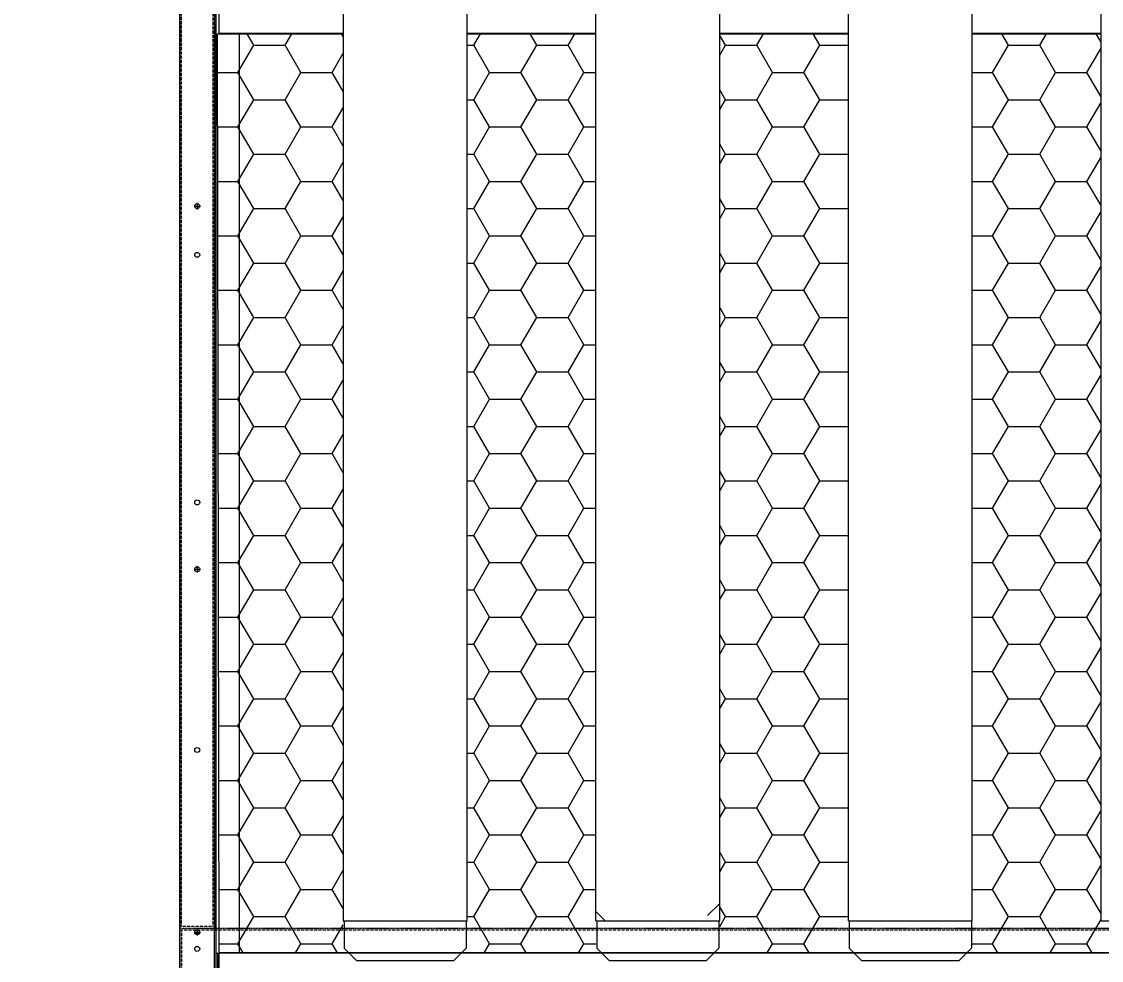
# Model space of a CAD drawing. Header units: millimetres. Extents: x -17070 to 37126, y -291348 to 36053.
# Drawn here: x 10511 to 11819, y 23361 to 24499 of the extents above; entities that cross this region are included whole.
import ezdxf

# ---------------------------------------------------------------- set-up
doc = ezdxf.new("R2010")
doc.units = ezdxf.units.MM
for name, pattern in [('CENTER', [2, 1.25, -0.25, 0.25, -0.25]), ('HIDDEN', [0.375, 0.25, -0.125]), ('HIDDENX2', [0.75, 0.5, -0.25])]:
    doc.linetypes.add(name, pattern=pattern)
doc.layers.add('center', color=1, linetype='CENTER')
doc.layers.add('HIDD', color=2, linetype='HIDDENX2')
doc.styles.get("Standard").update_dxf_attribs({"font": 'arial.ttf'})
doc.dimstyles.new('1.40', dxfattribs={"dimscale": 20, "dimtxt": 1.5, "dimasz": 1, "dimexe": 0.5, "dimexo": 0.5, "dimgap": 0.5, "dimtad": 1, "dimdec": 0, "dimzin": 0, "dimdsep": 46, "dimtxsty": 'Standard', "dimcen": 0, "dimclrd": 2, "dimclre": 2, "dimclrt": 3, "dimadec": 0, "dimazin": 0, "dimtfac": 1, "dimtdec": 0, "dimtmove": 0, "dimatfit": 0, "dimfxl": 1, "dimtolj": 1, "dimtzin": 0, "dimlwd": -1, "dimlwe": -1, "dimarcsym": 0})

# ---------------------------------------------------------------- blocks, each defined once
blk = doc.blocks.new('*D833')
at = {"color": 2, "transparency": 16777216}
for p, q in [((10603, 26040.1), (9759.4, 26040.1)), ((9769.4, 25920.1), (9769.4, 22960.1)), ((10603, 22840.1), (9759.4, 22840.1))]:
    blk.add_line(p, q, dxfattribs=at)
for points in [[(9749.4, 25920.1), (9789.4, 25920.1), (9769.4, 26040.1)], [(9749.4, 22960.1), (9789.4, 22960.1), (9769.4, 22840.1)]]:
    blk.add_solid(points, dxfattribs=at)
at = {"layer": 'Defpoints', "color": 0, "transparency": 16777216}
for p in [(10703, 26040.1), (9769.4, 22840.1), (10703, 22840.1)]:
    blk.add_point(p, dxfattribs=at)
at = {"color": 3, "lineweight": 5, "transparency": 16777216, "insert": (9637.9, 24440.1), "char_height": 140, "attachment_point": 5, "rotation": 90}
blk.add_mtext('\\A1;3200', dxfattribs=at)
blk = doc.blocks.new('3')
at = {"color": 7, "lineweight": 20, "ltscale": 0.280701}
for p, q in [((10746.6, 25669.5), (10746.6, 23220.1)), ((10703, 23344.6), (10703, 25645.6)), ((10745, 23344.9), (10745, 25645.3)), ((10750.5, 24484), (10750.5, 24547.9)), ((10901, 24484.3), (10750.5, 24484.3)), ((10901, 24484.1), (10750.5, 24484.1)), ((10901, 24484), (10750.5, 24484)), ((10775, 24484), (10775, 23370.3)), ((11207, 24484.3), (11051, 24484.3)), ((11207, 24484.1), (11051, 24484.1)), ((11207, 24484), (11051, 24484)), ((11513, 24484.3), (11357, 24484.3)), ((11513, 24484.1), (11357, 24484.1)), ((11513, 24484), (11357, 24484)), ((11819, 24484.3), (11663, 24484.3)), ((11819, 24484.1), (11663, 24484.1)), ((11819, 24484), (11663, 24484)), ((10720.1, 24275.1), (10727.9, 24275.1)), ((10724, 24279), (10724, 24271.2)), ((10724, 23839), (10724, 23831.2)), ((10720.1, 23835.1), (10727.9, 23835.1)), ((10703, 23514), (10703, 23513.9)), ((10703, 23507.7), (10703, 23507.6)), ((10720.1, 23395.1), (10727.9, 23395.1)), ((10724, 23399), (10724, 23391.2)), ((10747, 23343.6), (10747, 23370.1)), ((10747, 23370.1), (10749, 23370.1)), ((10749, 23343.6), (10749, 23370.1)), ((10750.5, 23340.1), (10750.5, 23370.3)), ((10750.5, 23370.3), (13955.5, 23370.3))]:
    blk.add_line(p, q, dxfattribs=at)
at = {"lineweight": 20}
for p, q in [((10745, 23400.1), (10745, 25648.1)), ((11207, 23409.1), (11207, 25605.1)), ((11357, 23409.1), (11357, 25605.1)), ((11513, 23409.1), (11513, 25605.1)), ((11663, 23409.1), (11663, 25605.1)), ((11819, 23409.1), (11819, 25605.1)), ((10902, 23409.1), (10902, 23376.1)), ((11050, 23409.1), (11050, 23376.1)), ((11207, 23409.1), (11357, 23409.1)), ((11208, 23409.1), (11208, 23376.1)), ((11356, 23409.1), (11356, 23376.1)), ((11513, 23409.1), (11663, 23409.1)), ((11514, 23409.1), (11514, 23376.1)), ((11662, 23409.1), (11662, 23376.1)), ((11819, 23409.1), (11969, 23409.1)), ((10902, 23376.1), (10917, 23361.1)), ((11050, 23376.1), (11035, 23361.1)), ((11208, 23376.1), (11223, 23361.1)), ((11356, 23376.1), (11341, 23361.1)), ((11514, 23376.1), (11529, 23361.1)), ((11662, 23376.1), (11647, 23361.1)), ((10917, 23361.1), (11035, 23361.1)), ((11223, 23361.1), (11341, 23361.1)), ((11529, 23361.1), (11647, 23361.1))]:
    blk.add_line(p, q, dxfattribs=at)
at = {"color": 7, "linetype": 'Continuous', "lineweight": 20}
for p, q in [((10792.4, 24470.1), (10784.4, 24484)), ((10830.5, 24470.1), (10838.5, 24484)), ((10901, 24479.9), (10898.7, 24484)), ((11059.1, 24470.1), (11067.1, 24484)), ((11135.3, 24470.1), (11127.3, 24484)), ((11173.4, 24470.1), (11181.4, 24484)), ((11363.9, 24470.1), (11357, 24482)), ((11402, 24470.1), (11410, 24484)), ((11478.2, 24470.1), (11470.2, 24484)), ((11706.8, 24470.1), (11698.8, 24484)), ((11744.9, 24470.1), (11752.9, 24484)), ((11819, 24473.7), (11813.1, 24484)), ((10773.3, 24437.1), (10792.4, 24470.1)), ((10792.4, 24470.1), (10830.5, 24470.1)), ((10849.5, 24437.1), (10830.5, 24470.1)), ((11051, 24470.1), (11059.1, 24470.1)), ((11078.1, 24437.1), (11059.1, 24470.1)), ((11116.2, 24437.1), (11135.3, 24470.1)), ((11135.3, 24470.1), (11173.4, 24470.1)), ((11192.4, 24437.1), (11173.4, 24470.1)), ((11357, 24458.2), (11363.9, 24470.1)), ((11363.9, 24470.1), (11402, 24470.1)), ((11421, 24437.1), (11402, 24470.1)), ((11459.1, 24437.1), (11478.2, 24470.1)), ((11478.2, 24470.1), (11513, 24470.1)), ((11687.7, 24437.1), (11706.8, 24470.1)), ((11706.8, 24470.1), (11744.9, 24470.1)), ((11763.9, 24437.1), (11744.9, 24470.1)), ((11802, 24437.1), (11819, 24466.5)), ((10887.6, 24437.1), (10901, 24460.3)), ((10748.6, 24437.1), (10773.3, 24437.1)), ((10792.4, 24404.1), (10773.3, 24437.1)), ((10830.5, 24404.1), (10849.5, 24437.1)), ((10849.5, 24437.1), (10887.6, 24437.1)), ((10901, 24413.9), (10887.6, 24437.1)), ((11059.1, 24404.1), (11078.1, 24437.1)), ((11078.1, 24437.1), (11116.2, 24437.1)), ((11135.3, 24404.1), (11116.2, 24437.1)), ((11173.4, 24404.1), (11192.4, 24437.1)), ((11192.4, 24437.1), (11207, 24437.1)), ((11402, 24404.1), (11421, 24437.1)), ((11421, 24437.1), (11459.1, 24437.1)), ((11478.2, 24404.1), (11459.1, 24437.1)), ((11663, 24437.1), (11687.7, 24437.1)), ((11706.8, 24404.1), (11687.7, 24437.1)), ((11744.9, 24404.1), (11763.9, 24437.1)), ((11763.9, 24437.1), (11802, 24437.1)), ((11819, 24407.7), (11802, 24437.1)), ((11363.9, 24404.1), (11357, 24416)), ((10773.3, 24371.1), (10792.4, 24404.1)), ((10792.4, 24404.1), (10830.5, 24404.1)), ((10849.5, 24371.1), (10830.5, 24404.1)), ((11051, 24404.1), (11059.1, 24404.1)), ((11078.1, 24371.1), (11059.1, 24404.1)), ((11116.2, 24371.1), (11135.3, 24404.1)), ((11135.3, 24404.1), (11173.4, 24404.1)), ((11192.4, 24371.1), (11173.4, 24404.1)), ((11357, 24392.2), (11363.9, 24404.1)), ((11363.9, 24404.1), (11402, 24404.1)), ((11421, 24371.1), (11402, 24404.1)), ((11459.1, 24371.1), (11478.2, 24404.1)), ((11478.2, 24404.1), (11513, 24404.1)), ((11687.7, 24371.1), (11706.8, 24404.1)), ((11706.8, 24404.1), (11744.9, 24404.1)), ((11763.9, 24371.1), (11744.9, 24404.1)), ((11802, 24371.1), (11819, 24400.5)), ((10887.6, 24371.1), (10901, 24394.3)), ((10748.7, 24371.1), (10773.3, 24371.1)), ((10792.4, 24338.1), (10773.3, 24371.1)), ((10830.5, 24338.1), (10849.5, 24371.1)), ((10849.5, 24371.1), (10887.6, 24371.1)), ((10901, 24347.9), (10887.6, 24371.1)), ((11059.1, 24338.1), (11078.1, 24371.1)), ((11078.1, 24371.1), (11116.2, 24371.1)), ((11135.3, 24338.1), (11116.2, 24371.1)), ((11173.4, 24338.1), (11192.4, 24371.1)), ((11192.4, 24371.1), (11207, 24371.1)), ((11402, 24338.1), (11421, 24371.1)), ((11421, 24371.1), (11459.1, 24371.1)), ((11478.2, 24338.1), (11459.1, 24371.1)), ((11663, 24371.1), (11687.7, 24371.1)), ((11706.8, 24338.1), (11687.7, 24371.1)), ((11744.9, 24338.1), (11763.9, 24371.1)), ((11763.9, 24371.1), (11802, 24371.1)), ((11819, 24341.7), (11802, 24371.1)), ((11363.9, 24338.1), (11357, 24350)), ((10773.3, 24305.1), (10792.4, 24338.1)), ((10792.4, 24338.1), (10830.5, 24338.1)), ((10849.5, 24305.1), (10830.5, 24338.1)), ((11051, 24338.1), (11059.1, 24338.1)), ((11078.1, 24305.1), (11059.1, 24338.1)), ((11116.2, 24305.1), (11135.3, 24338.1)), ((11135.3, 24338.1), (11173.4, 24338.1)), ((11192.4, 24305.1), (11173.4, 24338.1)), ((11357, 24326.2), (11363.9, 24338.1)), ((11363.9, 24338.1), (11402, 24338.1)), ((11421, 24305.1), (11402, 24338.1)), ((11459.1, 24305.1), (11478.2, 24338.1)), ((11478.2, 24338.1), (11513, 24338.1)), ((11687.7, 24305.1), (11706.8, 24338.1)), ((11706.8, 24338.1), (11744.9, 24338.1)), ((11763.9, 24305.1), (11744.9, 24338.1)), ((11802, 24305.1), (11819, 24334.5)), ((10887.6, 24305.1), (10901, 24328.3)), ((10748.8, 24305.1), (10773.3, 24305.1)), ((10792.4, 24272.1), (10773.3, 24305.1)), ((10830.5, 24272.1), (10849.5, 24305.1)), ((10849.5, 24305.1), (10887.6, 24305.1)), ((10901, 24282), (10887.6, 24305.1)), ((11059.1, 24272.1), (11078.1, 24305.1)), ((11078.1, 24305.1), (11116.2, 24305.1)), ((11135.3, 24272.1), (11116.2, 24305.1)), ((11173.4, 24272.1), (11192.4, 24305.1)), ((11192.4, 24305.1), (11207, 24305.1)), ((11402, 24272.1), (11421, 24305.1)), ((11421, 24305.1), (11459.1, 24305.1)), ((11478.2, 24272.1), (11459.1, 24305.1)), ((11663, 24305.1), (11687.7, 24305.1)), ((11706.8, 24272.1), (11687.7, 24305.1)), ((11744.9, 24272.1), (11763.9, 24305.1)), ((11763.9, 24305.1), (11802, 24305.1)), ((11819, 24275.7), (11802, 24305.1)), ((11363.9, 24272.1), (11357, 24284)), ((10773.3, 24239.1), (10792.4, 24272.1)), ((10792.4, 24272.1), (10830.5, 24272.1)), ((10849.5, 24239.1), (10830.5, 24272.1)), ((11051, 24272.1), (11059.1, 24272.1)), ((11078.1, 24239.1), (11059.1, 24272.1)), ((11116.2, 24239.1), (11135.3, 24272.1)), ((11135.3, 24272.1), (11173.4, 24272.1)), ((11192.4, 24239.1), (11173.4, 24272.1)), ((11357, 24260.2), (11363.9, 24272.1)), ((11363.9, 24272.1), (11402, 24272.1)), ((11421, 24239.1), (11402, 24272.1)), ((11459.1, 24239.1), (11478.2, 24272.1)), ((11478.2, 24272.1), (11513, 24272.1)), ((11687.7, 24239.1), (11706.8, 24272.1)), ((11706.8, 24272.1), (11744.9, 24272.1)), ((11763.9, 24239.1), (11744.9, 24272.1)), ((11802, 24239.1), (11819, 24268.5)), ((10887.6, 24239.1), (10901, 24262.3)), ((10749, 24239.1), (10773.3, 24239.1)), ((10792.4, 24206.1), (10773.3, 24239.1)), ((10830.5, 24206.1), (10849.5, 24239.1)), ((10849.5, 24239.1), (10887.6, 24239.1)), ((10901, 24216), (10887.6, 24239.1)), ((11059.1, 24206.1), (11078.1, 24239.1)), ((11078.1, 24239.1), (11116.2, 24239.1)), ((11135.3, 24206.1), (11116.2, 24239.1)), ((11173.4, 24206.1), (11192.4, 24239.1)), ((11192.4, 24239.1), (11207, 24239.1)), ((11402, 24206.1), (11421, 24239.1)), ((11421, 24239.1), (11459.1, 24239.1)), ((11478.2, 24206.1), (11459.1, 24239.1)), ((11663, 24239.1), (11687.7, 24239.1)), ((11706.8, 24206.1), (11687.7, 24239.1)), ((11744.9, 24206.1), (11763.9, 24239.1)), ((11763.9, 24239.1), (11802, 24239.1)), ((11819, 24209.7), (11802, 24239.1)), ((11363.9, 24206.1), (11357, 24218)), ((10773.3, 24173.1), (10792.4, 24206.1)), ((10792.4, 24206.1), (10830.5, 24206.1)), ((10849.5, 24173.1), (10830.5, 24206.1)), ((11051, 24206.1), (11059.1, 24206.1)), ((11078.1, 24173.1), (11059.1, 24206.1)), ((11116.2, 24173.1), (11135.3, 24206.1)), ((11135.3, 24206.1), (11173.4, 24206.1)), ((11192.4, 24173.1), (11173.4, 24206.1)), ((11357, 24194.2), (11363.9, 24206.1)), ((11363.9, 24206.1), (11402, 24206.1)), ((11421, 24173.1), (11402, 24206.1)), ((11459.1, 24173.1), (11478.2, 24206.1)), ((11478.2, 24206.1), (11513, 24206.1)), ((11687.7, 24173.1), (11706.8, 24206.1)), ((11706.8, 24206.1), (11744.9, 24206.1)), ((11763.9, 24173.1), (11744.9, 24206.1)), ((10887.6, 24173.1), (10901, 24196.3)), ((11802, 24173.1), (11819, 24202.5)), ((10749.1, 24173.1), (10773.3, 24173.1)), ((10792.4, 24140.1), (10773.3, 24173.1)), ((10830.5, 24140.1), (10849.5, 24173.1)), ((10849.5, 24173.1), (10887.6, 24173.1)), ((10901, 24150), (10887.6, 24173.1)), ((11059.1, 24140.1), (11078.1, 24173.1)), ((11078.1, 24173.1), (11116.2, 24173.1)), ((11135.3, 24140.1), (11116.2, 24173.1)), ((11173.4, 24140.1), (11192.4, 24173.1)), ((11192.4, 24173.1), (11207, 24173.1)), ((11402, 24140.1), (11421, 24173.1)), ((11421, 24173.1), (11459.1, 24173.1)), ((11478.2, 24140.1), (11459.1, 24173.1)), ((11663, 24173.1), (11687.7, 24173.1)), ((11706.8, 24140.1), (11687.7, 24173.1)), ((11744.9, 24140.1), (11763.9, 24173.1)), ((11763.9, 24173.1), (11802, 24173.1)), ((11819, 24143.7), (11802, 24173.1)), ((11363.9, 24140.1), (11357, 24152.1)), ((10773.3, 24107.1), (10792.4, 24140.1)), ((10792.4, 24140.1), (10830.5, 24140.1)), ((10849.5, 24107.1), (10830.5, 24140.1)), ((11051, 24140.1), (11059.1, 24140.1)), ((11078.1, 24107.1), (11059.1, 24140.1)), ((11116.2, 24107.1), (11135.3, 24140.1)), ((11135.3, 24140.1), (11173.4, 24140.1)), ((11192.4, 24107.1), (11173.4, 24140.1)), ((11357, 24128.2), (11363.9, 24140.1)), ((11363.9, 24140.1), (11402, 24140.1)), ((11421, 24107.1), (11402, 24140.1)), ((11459.1, 24107.1), (11478.2, 24140.1)), ((11478.2, 24140.1), (11513, 24140.1)), ((11687.7, 24107.1), (11706.8, 24140.1)), ((11706.8, 24140.1), (11744.9, 24140.1)), ((11763.9, 24107.1), (11744.9, 24140.1)), ((10887.6, 24107.1), (10901, 24130.3)), ((11802, 24107.1), (11819, 24136.6)), ((10749.2, 24107.1), (10773.3, 24107.1)), ((10792.4, 24074.2), (10773.3, 24107.1)), ((10830.5, 24074.2), (10849.5, 24107.1)), ((10849.5, 24107.1), (10887.6, 24107.1)), ((10901, 24084), (10887.6, 24107.1)), ((11059.1, 24074.2), (11078.1, 24107.1)), ((11078.1, 24107.1), (11116.2, 24107.1)), ((11135.3, 24074.2), (11116.2, 24107.1)), ((11173.4, 24074.2), (11192.4, 24107.1)), ((11192.4, 24107.1), (11207, 24107.1)), ((11402, 24074.2), (11421, 24107.1)), ((11421, 24107.1), (11459.1, 24107.1)), ((11478.2, 24074.2), (11459.1, 24107.1)), ((11663, 24107.1), (11687.7, 24107.1)), ((11706.8, 24074.2), (11687.7, 24107.1)), ((11744.9, 24074.2), (11763.9, 24107.1)), ((11763.9, 24107.1), (11802, 24107.1)), ((11819, 24077.7), (11802, 24107.1)), ((11363.9, 24074.2), (11357, 24086.1)), ((10773.3, 24041.2), (10792.4, 24074.2)), ((10792.4, 24074.2), (10830.5, 24074.2)), ((10849.5, 24041.2), (10830.5, 24074.2)), ((11051, 24074.2), (11059.1, 24074.2)), ((11078.1, 24041.2), (11059.1, 24074.2)), ((11116.2, 24041.2), (11135.3, 24074.2)), ((11135.3, 24074.2), (11173.4, 24074.2)), ((11192.4, 24041.2), (11173.4, 24074.2)), ((11357, 24062.2), (11363.9, 24074.2)), ((11363.9, 24074.2), (11402, 24074.2)), ((11421, 24041.2), (11402, 24074.2)), ((11459.1, 24041.2), (11478.2, 24074.2)), ((11478.2, 24074.2), (11513, 24074.2)), ((11687.7, 24041.2), (11706.8, 24074.2)), ((11706.8, 24074.2), (11744.9, 24074.2)), ((11763.9, 24041.2), (11744.9, 24074.2)), ((10887.6, 24041.2), (10901, 24064.3)), ((11802, 24041.2), (11819, 24070.6)), ((10749.3, 24041.2), (10773.3, 24041.2)), ((10792.4, 24008.2), (10773.3, 24041.2)), ((10830.5, 24008.2), (10849.5, 24041.2)), ((10849.5, 24041.2), (10887.6, 24041.2)), ((10901, 24018), (10887.6, 24041.2)), ((11059.1, 24008.2), (11078.1, 24041.2)), ((11078.1, 24041.2), (11116.2, 24041.2)), ((11135.3, 24008.2), (11116.2, 24041.2)), ((11173.4, 24008.2), (11192.4, 24041.2)), ((11192.4, 24041.2), (11207, 24041.2)), ((11402, 24008.2), (11421, 24041.2)), ((11421, 24041.2), (11459.1, 24041.2)), ((11478.2, 24008.2), (11459.1, 24041.2)), ((11663, 24041.2), (11687.7, 24041.2)), ((11706.8, 24008.2), (11687.7, 24041.2)), ((11744.9, 24008.2), (11763.9, 24041.2)), ((11763.9, 24041.2), (11802, 24041.2)), ((11819, 24011.8), (11802, 24041.2)), ((11363.9, 24008.2), (11357, 24020.1)), ((10773.3, 23975.2), (10792.4, 24008.2)), ((10792.4, 24008.2), (10830.5, 24008.2)), ((10849.5, 23975.2), (10830.5, 24008.2)), ((11051, 24008.2), (11059.1, 24008.2)), ((11078.1, 23975.2), (11059.1, 24008.2)), ((11116.2, 23975.2), (11135.3, 24008.2)), ((11135.3, 24008.2), (11173.4, 24008.2)), ((11192.4, 23975.2), (11173.4, 24008.2)), ((11357, 23996.3), (11363.9, 24008.2)), ((11363.9, 24008.2), (11402, 24008.2)), ((11421, 23975.2), (11402, 24008.2)), ((11459.1, 23975.2), (11478.2, 24008.2)), ((11478.2, 24008.2), (11513, 24008.2)), ((11687.7, 23975.2), (11706.8, 24008.2)), ((11706.8, 24008.2), (11744.9, 24008.2)), ((11763.9, 23975.2), (11744.9, 24008.2)), ((10887.6, 23975.2), (10901, 23998.3)), ((11802, 23975.2), (11819, 24004.6)), ((10749.4, 23975.2), (10773.3, 23975.2)), ((10792.4, 23942.2), (10773.3, 23975.2)), ((10830.5, 23942.2), (10849.5, 23975.2)), ((10849.5, 23975.2), (10887.6, 23975.2)), ((10901, 23952), (10887.6, 23975.2)), ((11059.1, 23942.2), (11078.1, 23975.2)), ((11078.1, 23975.2), (11116.2, 23975.2)), ((11135.3, 23942.2), (11116.2, 23975.2)), ((11173.4, 23942.2), (11192.4, 23975.2)), ((11192.4, 23975.2), (11207, 23975.2)), ((11402, 23942.2), (11421, 23975.2)), ((11421, 23975.2), (11459.1, 23975.2)), ((11478.2, 23942.2), (11459.1, 23975.2)), ((11663, 23975.2), (11687.7, 23975.2)), ((11706.8, 23942.2), (11687.7, 23975.2)), ((11744.9, 23942.2), (11763.9, 23975.2)), ((11763.9, 23975.2), (11802, 23975.2)), ((11819, 23945.8), (11802, 23975.2)), ((10773.3, 23909.2), (10792.4, 23942.2)), ((10792.4, 23942.2), (10830.5, 23942.2)), ((10849.5, 23909.2), (10830.5, 23942.2)), ((11051, 23942.2), (11059.1, 23942.2)), ((11078.1, 23909.2), (11059.1, 23942.2)), ((11116.2, 23909.2), (11135.3, 23942.2)), ((11135.3, 23942.2), (11173.4, 23942.2)), ((11192.4, 23909.2), (11173.4, 23942.2)), ((11363.9, 23942.2), (11357, 23954.1)), ((11357, 23930.3), (11363.9, 23942.2)), ((11363.9, 23942.2), (11402, 23942.2)), ((11421, 23909.2), (11402, 23942.2)), ((11459.1, 23909.2), (11478.2, 23942.2)), ((11478.2, 23942.2), (11513, 23942.2)), ((11687.7, 23909.2), (11706.8, 23942.2)), ((11706.8, 23942.2), (11744.9, 23942.2)), ((11763.9, 23909.2), (11744.9, 23942.2)), ((10887.6, 23909.2), (10901, 23932.3)), ((11802, 23909.2), (11819, 23938.6)), ((10749.5, 23909.2), (10773.3, 23909.2)), ((10792.4, 23876.2), (10773.3, 23909.2)), ((10830.5, 23876.2), (10849.5, 23909.2)), ((10849.5, 23909.2), (10887.6, 23909.2)), ((10901, 23886), (10887.6, 23909.2)), ((11059.1, 23876.2), (11078.1, 23909.2)), ((11078.1, 23909.2), (11116.2, 23909.2)), ((11135.3, 23876.2), (11116.2, 23909.2)), ((11173.4, 23876.2), (11192.4, 23909.2)), ((11192.4, 23909.2), (11207, 23909.2)), ((11402, 23876.2), (11421, 23909.2)), ((11421, 23909.2), (11459.1, 23909.2)), ((11478.2, 23876.2), (11459.1, 23909.2)), ((11663, 23909.2), (11687.7, 23909.2)), ((11706.8, 23876.2), (11687.7, 23909.2)), ((11744.9, 23876.2), (11763.9, 23909.2)), ((11763.9, 23909.2), (11802, 23909.2)), ((11819, 23879.8), (11802, 23909.2)), ((10773.3, 23843.2), (10792.4, 23876.2)), ((10792.4, 23876.2), (10830.5, 23876.2)), ((10849.5, 23843.2), (10830.5, 23876.2)), ((11051, 23876.2), (11059.1, 23876.2)), ((11078.1, 23843.2), (11059.1, 23876.2)), ((11116.2, 23843.2), (11135.3, 23876.2)), ((11135.3, 23876.2), (11173.4, 23876.2)), ((11192.4, 23843.2), (11173.4, 23876.2)), ((11363.9, 23876.2), (11357, 23888.1)), ((11357, 23864.3), (11363.9, 23876.2)), ((11363.9, 23876.2), (11402, 23876.2)), ((11421, 23843.2), (11402, 23876.2)), ((11459.1, 23843.2), (11478.2, 23876.2)), ((11478.2, 23876.2), (11513, 23876.2)), ((11687.7, 23843.2), (11706.8, 23876.2)), ((11706.8, 23876.2), (11744.9, 23876.2)), ((11763.9, 23843.2), (11744.9, 23876.2)), ((10887.6, 23843.2), (10901, 23866.4)), ((11802, 23843.2), (11819, 23872.6)), ((10749.7, 23843.2), (10773.3, 23843.2)), ((10792.4, 23810.2), (10773.3, 23843.2)), ((10830.5, 23810.2), (10849.5, 23843.2)), ((10849.5, 23843.2), (10887.6, 23843.2)), ((10901, 23820), (10887.6, 23843.2)), ((11059.1, 23810.2), (11078.1, 23843.2)), ((11078.1, 23843.2), (11116.2, 23843.2)), ((11135.3, 23810.2), (11116.2, 23843.2)), ((11173.4, 23810.2), (11192.4, 23843.2)), ((11192.4, 23843.2), (11207, 23843.2)), ((11402, 23810.2), (11421, 23843.2)), ((11421, 23843.2), (11459.1, 23843.2)), ((11478.2, 23810.2), (11459.1, 23843.2)), ((11663, 23843.2), (11687.7, 23843.2)), ((11706.8, 23810.2), (11687.7, 23843.2)), ((11744.9, 23810.2), (11763.9, 23843.2)), ((11763.9, 23843.2), (11802, 23843.2)), ((11819, 23813.8), (11802, 23843.2)), ((11363.9, 23810.2), (11357, 23822.1)), ((10773.3, 23777.2), (10792.4, 23810.2)), ((10792.4, 23810.2), (10830.5, 23810.2)), ((10849.5, 23777.2), (10830.5, 23810.2)), ((10887.6, 23777.2), (10901, 23800.4)), ((11051, 23810.2), (11059.1, 23810.2)), ((11078.1, 23777.2), (11059.1, 23810.2)), ((11116.2, 23777.2), (11135.3, 23810.2)), ((11135.3, 23810.2), (11173.4, 23810.2)), ((11192.4, 23777.2), (11173.4, 23810.2)), ((11357, 23798.3), (11363.9, 23810.2)), ((11363.9, 23810.2), (11402, 23810.2)), ((11421, 23777.2), (11402, 23810.2)), ((11459.1, 23777.2), (11478.2, 23810.2)), ((11478.2, 23810.2), (11513, 23810.2)), ((11687.7, 23777.2), (11706.8, 23810.2)), ((11706.8, 23810.2), (11744.9, 23810.2)), ((11763.9, 23777.2), (11744.9, 23810.2)), ((11802, 23777.2), (11819, 23806.6)), ((10749.8, 23777.2), (10773.3, 23777.2)), ((10792.4, 23744.2), (10773.3, 23777.2)), ((10830.5, 23744.2), (10849.5, 23777.2)), ((10849.5, 23777.2), (10887.6, 23777.2)), ((10901, 23754), (10887.6, 23777.2)), ((11059.1, 23744.2), (11078.1, 23777.2)), ((11078.1, 23777.2), (11116.2, 23777.2)), ((11135.3, 23744.2), (11116.2, 23777.2)), ((11173.4, 23744.2), (11192.4, 23777.2)), ((11192.4, 23777.2), (11207, 23777.2)), ((11402, 23744.2), (11421, 23777.2)), ((11421, 23777.2), (11459.1, 23777.2)), ((11478.2, 23744.2), (11459.1, 23777.2)), ((11663, 23777.2), (11687.7, 23777.2)), ((11706.8, 23744.2), (11687.7, 23777.2)), ((11744.9, 23744.2), (11763.9, 23777.2)), ((11763.9, 23777.2), (11802, 23777.2)), ((11819, 23747.8), (11802, 23777.2)), ((11363.9, 23744.2), (11357, 23756.1)), ((10773.3, 23711.2), (10792.4, 23744.2)), ((10792.4, 23744.2), (10830.5, 23744.2)), ((10849.5, 23711.2), (10830.5, 23744.2)), ((10887.6, 23711.2), (10901, 23734.4)), ((11051, 23744.2), (11059.1, 23744.2)), ((11078.1, 23711.2), (11059.1, 23744.2)), ((11116.2, 23711.2), (11135.3, 23744.2)), ((11135.3, 23744.2), (11173.4, 23744.2)), ((11192.4, 23711.2), (11173.4, 23744.2)), ((11357, 23732.3), (11363.9, 23744.2)), ((11363.9, 23744.2), (11402, 23744.2)), ((11421, 23711.2), (11402, 23744.2)), ((11459.1, 23711.2), (11478.2, 23744.2)), ((11478.2, 23744.2), (11513, 23744.2)), ((11687.7, 23711.2), (11706.8, 23744.2)), ((11706.8, 23744.2), (11744.9, 23744.2)), ((11763.9, 23711.2), (11744.9, 23744.2)), ((11802, 23711.2), (11819, 23740.6)), ((10749.9, 23711.2), (10773.3, 23711.2)), ((10792.4, 23678.2), (10773.3, 23711.2)), ((10830.5, 23678.2), (10849.5, 23711.2)), ((10849.5, 23711.2), (10887.6, 23711.2)), ((10901, 23688), (10887.6, 23711.2)), ((11059.1, 23678.2), (11078.1, 23711.2)), ((11078.1, 23711.2), (11116.2, 23711.2)), ((11135.3, 23678.2), (11116.2, 23711.2)), ((11173.4, 23678.2), (11192.4, 23711.2)), ((11192.4, 23711.2), (11207, 23711.2)), ((11402, 23678.2), (11421, 23711.2)), ((11421, 23711.2), (11459.1, 23711.2)), ((11478.2, 23678.2), (11459.1, 23711.2)), ((11663, 23711.2), (11687.7, 23711.2)), ((11706.8, 23678.2), (11687.7, 23711.2)), ((11744.9, 23678.2), (11763.9, 23711.2)), ((11763.9, 23711.2), (11802, 23711.2)), ((11819, 23681.8), (11802, 23711.2)), ((11363.9, 23678.2), (11357, 23690.1)), ((10773.3, 23645.2), (10792.4, 23678.2)), ((10792.4, 23678.2), (10830.5, 23678.2)), ((10849.5, 23645.2), (10830.5, 23678.2)), ((10887.6, 23645.2), (10901, 23668.4)), ((11051, 23678.2), (11059.1, 23678.2)), ((11078.1, 23645.2), (11059.1, 23678.2)), ((11116.2, 23645.2), (11135.3, 23678.2)), ((11135.3, 23678.2), (11173.4, 23678.2)), ((11192.4, 23645.2), (11173.4, 23678.2)), ((11357, 23666.3), (11363.9, 23678.2)), ((11363.9, 23678.2), (11402, 23678.2)), ((11421, 23645.2), (11402, 23678.2)), ((11459.1, 23645.2), (11478.2, 23678.2)), ((11478.2, 23678.2), (11513, 23678.2)), ((11687.7, 23645.2), (11706.8, 23678.2)), ((11706.8, 23678.2), (11744.9, 23678.2)), ((11763.9, 23645.2), (11744.9, 23678.2)), ((11802, 23645.2), (11819, 23674.6)), ((10750, 23645.2), (10773.3, 23645.2)), ((10792.4, 23612.2), (10773.3, 23645.2)), ((10830.5, 23612.2), (10849.5, 23645.2)), ((10849.5, 23645.2), (10887.6, 23645.2)), ((10901, 23622), (10887.6, 23645.2)), ((11059.1, 23612.2), (11078.1, 23645.2)), ((11078.1, 23645.2), (11116.2, 23645.2)), ((11135.3, 23612.2), (11116.2, 23645.2)), ((11173.4, 23612.2), (11192.4, 23645.2)), ((11192.4, 23645.2), (11207, 23645.2)), ((11402, 23612.2), (11421, 23645.2)), ((11421, 23645.2), (11459.1, 23645.2)), ((11478.2, 23612.2), (11459.1, 23645.2)), ((11663, 23645.2), (11687.7, 23645.2)), ((11706.8, 23612.2), (11687.7, 23645.2)), ((11744.9, 23612.2), (11763.9, 23645.2)), ((11763.9, 23645.2), (11802, 23645.2)), ((11819, 23615.8), (11802, 23645.2)), ((11363.9, 23612.2), (11357, 23624.1)), ((10773.3, 23579.2), (10792.4, 23612.2)), ((10792.4, 23612.2), (10830.5, 23612.2)), ((10849.5, 23579.2), (10830.5, 23612.2)), ((10887.6, 23579.2), (10901, 23602.4)), ((11051, 23612.2), (11059.1, 23612.2)), ((11078.1, 23579.2), (11059.1, 23612.2)), ((11116.2, 23579.2), (11135.3, 23612.2)), ((11135.3, 23612.2), (11173.4, 23612.2)), ((11192.4, 23579.2), (11173.4, 23612.2)), ((11357, 23600.3), (11363.9, 23612.2)), ((11363.9, 23612.2), (11402, 23612.2)), ((11421, 23579.2), (11402, 23612.2)), ((11459.1, 23579.2), (11478.2, 23612.2)), ((11478.2, 23612.2), (11513, 23612.2)), ((11687.7, 23579.2), (11706.8, 23612.2)), ((11706.8, 23612.2), (11744.9, 23612.2)), ((11763.9, 23579.2), (11744.9, 23612.2)), ((11802, 23579.2), (11819, 23608.6)), ((10750.1, 23579.2), (10773.3, 23579.2)), ((10792.4, 23546.2), (10773.3, 23579.2)), ((10830.5, 23546.2), (10849.5, 23579.2)), ((10849.5, 23579.2), (10887.6, 23579.2)), ((10901, 23556.1), (10887.6, 23579.2)), ((11059.1, 23546.2), (11078.1, 23579.2)), ((11078.1, 23579.2), (11116.2, 23579.2)), ((11135.3, 23546.2), (11116.2, 23579.2)), ((11173.4, 23546.2), (11192.4, 23579.2)), ((11192.4, 23579.2), (11207, 23579.2)), ((11402, 23546.2), (11421, 23579.2)), ((11421, 23579.2), (11459.1, 23579.2)), ((11478.2, 23546.2), (11459.1, 23579.2)), ((11663, 23579.2), (11687.7, 23579.2)), ((11706.8, 23546.2), (11687.7, 23579.2)), ((11744.9, 23546.2), (11763.9, 23579.2)), ((11763.9, 23579.2), (11802, 23579.2)), ((11819, 23549.8), (11802, 23579.2)), ((11363.9, 23546.2), (11357, 23558.1)), ((10773.3, 23513.2), (10792.4, 23546.2)), ((10792.4, 23546.2), (10830.5, 23546.2)), ((10849.5, 23513.2), (10830.5, 23546.2)), ((10887.6, 23513.2), (10901, 23536.4)), ((11051, 23546.2), (11059.1, 23546.2)), ((11078.1, 23513.2), (11059.1, 23546.2)), ((11116.2, 23513.2), (11135.3, 23546.2)), ((11135.3, 23546.2), (11173.4, 23546.2)), ((11192.4, 23513.2), (11173.4, 23546.2)), ((11357, 23534.3), (11363.9, 23546.2)), ((11363.9, 23546.2), (11402, 23546.2)), ((11421, 23513.2), (11402, 23546.2)), ((11459.1, 23513.2), (11478.2, 23546.2)), ((11478.2, 23546.2), (11513, 23546.2)), ((11687.7, 23513.2), (11706.8, 23546.2)), ((11706.8, 23546.2), (11744.9, 23546.2)), ((11763.9, 23513.2), (11744.9, 23546.2)), ((11802, 23513.2), (11819, 23542.6)), ((10750.2, 23513.2), (10773.3, 23513.2)), ((10792.4, 23480.2), (10773.3, 23513.2)), ((10830.5, 23480.2), (10849.5, 23513.2)), ((10849.5, 23513.2), (10887.6, 23513.2)), ((10901, 23490.1), (10887.6, 23513.2)), ((11059.1, 23480.2), (11078.1, 23513.2)), ((11078.1, 23513.2), (11116.2, 23513.2)), ((11135.3, 23480.2), (11116.2, 23513.2)), ((11173.4, 23480.2), (11192.4, 23513.2)), ((11192.4, 23513.2), (11207, 23513.2)), ((11402, 23480.2), (11421, 23513.2)), ((11421, 23513.2), (11459.1, 23513.2)), ((11478.2, 23480.2), (11459.1, 23513.2)), ((11663, 23513.2), (11687.7, 23513.2)), ((11706.8, 23480.2), (11687.7, 23513.2)), ((11744.9, 23480.2), (11763.9, 23513.2)), ((11763.9, 23513.2), (11802, 23513.2)), ((11819, 23483.8), (11802, 23513.2)), ((11363.9, 23480.2), (11357, 23492.1)), ((10773.3, 23447.2), (10792.4, 23480.2)), ((10792.4, 23480.2), (10830.5, 23480.2)), ((10849.5, 23447.2), (10830.5, 23480.2)), ((10887.6, 23447.2), (10901, 23470.4)), ((11051, 23480.2), (11059.1, 23480.2)), ((11078.1, 23447.2), (11059.1, 23480.2)), ((11116.2, 23447.2), (11135.3, 23480.2)), ((11135.3, 23480.2), (11173.4, 23480.2)), ((11192.4, 23447.2), (11173.4, 23480.2)), ((11357, 23468.3), (11363.9, 23480.2)), ((11363.9, 23480.2), (11402, 23480.2)), ((11421, 23447.2), (11402, 23480.2)), ((11459.1, 23447.2), (11478.2, 23480.2)), ((11478.2, 23480.2), (11513, 23480.2)), ((11687.7, 23447.2), (11706.8, 23480.2)), ((11706.8, 23480.2), (11744.9, 23480.2)), ((11763.9, 23447.2), (11744.9, 23480.2)), ((11802, 23447.2), (11819, 23476.6)), ((10750.3, 23447.2), (10773.3, 23447.2)), ((10792.4, 23414.2), (10773.3, 23447.2)), ((10830.5, 23414.2), (10849.5, 23447.2)), ((10849.5, 23447.2), (10887.6, 23447.2)), ((10901, 23424.1), (10887.6, 23447.2)), ((11059.1, 23414.2), (11078.1, 23447.2)), ((11078.1, 23447.2), (11116.2, 23447.2)), ((11135.3, 23414.2), (11116.2, 23447.2)), ((11173.4, 23414.2), (11192.4, 23447.2)), ((11192.4, 23447.2), (11207, 23447.2)), ((11402, 23414.2), (11421, 23447.2)), ((11421, 23447.2), (11459.1, 23447.2)), ((11478.2, 23414.2), (11459.1, 23447.2)), ((11663, 23447.2), (11687.7, 23447.2)), ((11706.8, 23414.2), (11687.7, 23447.2)), ((11744.9, 23414.2), (11763.9, 23447.2)), ((11763.9, 23447.2), (11802, 23447.2)), ((11819, 23417.8), (11802, 23447.2)), ((11363.9, 23414.2), (11357, 23426.1)), ((10773.3, 23381.2), (10792.4, 23414.2)), ((10792.4, 23414.2), (10830.5, 23414.2)), ((10849.5, 23381.2), (10830.5, 23414.2)), ((11051, 23414.2), (11059.1, 23414.2)), ((11078.1, 23381.2), (11059.1, 23414.2)), ((11116.2, 23381.2), (11135.3, 23414.2)), ((11135.3, 23414.2), (11173.4, 23414.2)), ((11192.4, 23381.2), (11173.4, 23414.2)), ((11357, 23402.3), (11363.9, 23414.2)), ((11363.9, 23414.2), (11402, 23414.2)), ((11421, 23381.2), (11402, 23414.2)), ((11459.1, 23381.2), (11478.2, 23414.2)), ((11478.2, 23414.2), (11513, 23414.2)), ((11687.7, 23381.2), (11706.8, 23414.2)), ((11706.8, 23414.2), (11744.9, 23414.2)), ((11763.9, 23381.2), (11744.9, 23414.2)), ((11802, 23381.2), (11819, 23410.6)), ((10887.6, 23381.2), (10901, 23404.4)), ((10750.5, 23381.2), (10773.3, 23381.2)), ((10779.6, 23370.3), (10773.3, 23381.2)), ((10843.2, 23370.3), (10849.5, 23381.2)), ((10849.5, 23381.2), (10887.6, 23381.2)), ((10893.9, 23370.3), (10887.6, 23381.2)), ((11071.8, 23370.3), (11078.1, 23381.2)), ((11078.1, 23381.2), (11116.2, 23381.2)), ((11122.5, 23370.3), (11116.2, 23381.2)), ((11186.1, 23370.3), (11192.4, 23381.2)), ((11192.4, 23381.2), (11207, 23381.2)), ((11414.7, 23370.3), (11421, 23381.2)), ((11421, 23381.2), (11459.1, 23381.2)), ((11465.4, 23370.3), (11459.1, 23381.2)), ((11663, 23381.2), (11687.7, 23381.2)), ((11694, 23370.3), (11687.7, 23381.2)), ((11757.6, 23370.3), (11763.9, 23381.2)), ((11763.9, 23381.2), (11802, 23381.2)), ((11808.3, 23370.3), (11802, 23381.2))]:
    blk.add_line(p, q, dxfattribs=at)
at = {"color": 5, "lineweight": 20}
for p, q in [((11218.3, 23409.1), (11207, 23420.5)), ((11342.3, 23415.5), (11357, 23430.1))]:
    blk.add_line(p, q, dxfattribs=at)
at = {"lineweight": 20}
blk.add_lwpolyline([(10901, 25605.1), (10901, 23409.1), (11051, 23409.1), (11051, 25605.1)], close=True, dxfattribs=at)
at = {"color": 0, "lineweight": 20}
for points in [[(13805, 24484), (13957.4, 24484), (13959.4, 23370.3), (10750.5, 23370.3), (10748.5, 24484), (10901, 24484)], [(11051, 24484), (11207, 24484)], [(11357, 24484), (11513, 24484)], [(11663, 24484), (11819, 24484)]]:
    blk.add_lwpolyline(points, dxfattribs=at)
at = {"color": 7, "lineweight": 20, "ltscale": 0.280701}
for centre in [(10724, 24275.1), (10724, 23835.1), (10724, 23395.1)]:
    blk.add_circle(centre, 3, dxfattribs=at)
at = {"color": 7, "lineweight": 20}
for centre in [(10724, 24216.1), (10724, 23916.1), (10724, 23616.1), (10724, 23375.1)]:
    blk.add_circle(centre, 3, dxfattribs=at)
at = {"color": 7, "lineweight": 20, "ltscale": 0.280701}
for centre, radius, start, end in [((10706.1, 23707.2), 3.1, 180, 180.1903), ((10706.1, 23699), 3.1, 179.8098, 180), ((10724, 23398.1), 4.5, 228.594, 311.4144), ((10724, 23392.1), 3, 43.4325, 136.5675)]:
    blk.add_arc(centre, radius, start, end, dxfattribs=at)
at = {"layer": 'center', "lineweight": 20}
for p, q in [((10703, 26040.1), (10703, 22840.1)), ((10745, 26040.1), (10745, 23400.3)), ((10703, 23400.1), (14003, 23400.1))]:
    blk.add_line(p, q, dxfattribs=at)
at = {"layer": 'HIDD', "linetype": 'HIDDEN', "lineweight": 20}
for p, q in [((10705, 23402.3), (10705, 26038.1)), ((10705, 23398.1), (10705, 22842.1)), ((10705, 23398.1), (14001, 23398.1))]:
    blk.add_line(p, q, dxfattribs=at)
blk.add_lwpolyline([(10743, 25992.6), (10743, 23402.3), (10705, 23402.3)], dxfattribs=at)

msp = doc.modelspace()

# ---------------------------------------------------------------- block references
msp.add_blockref('3', (0, 0))

# ---------------------------------------------------------------- dimensions: what is measured, and where the dimension line sits
at = {"lineweight": 5}
dim = msp.add_linear_dim(base=(9769.4, 22840.1), p1=(10703, 26040.1), p2=(10703, 22840.1), angle=90, dimstyle='1.40', override={"dimtxt": 7, "dimasz": 6, "dimexo": 5, "dimgap": 3}, dxfattribs=at)
dim.commit()
dim.dimension.update_dxf_attribs({"geometry": '*D833', "text_midpoint": (9637.9, 24440.1)})

doc.saveas('drawing.dxf')
